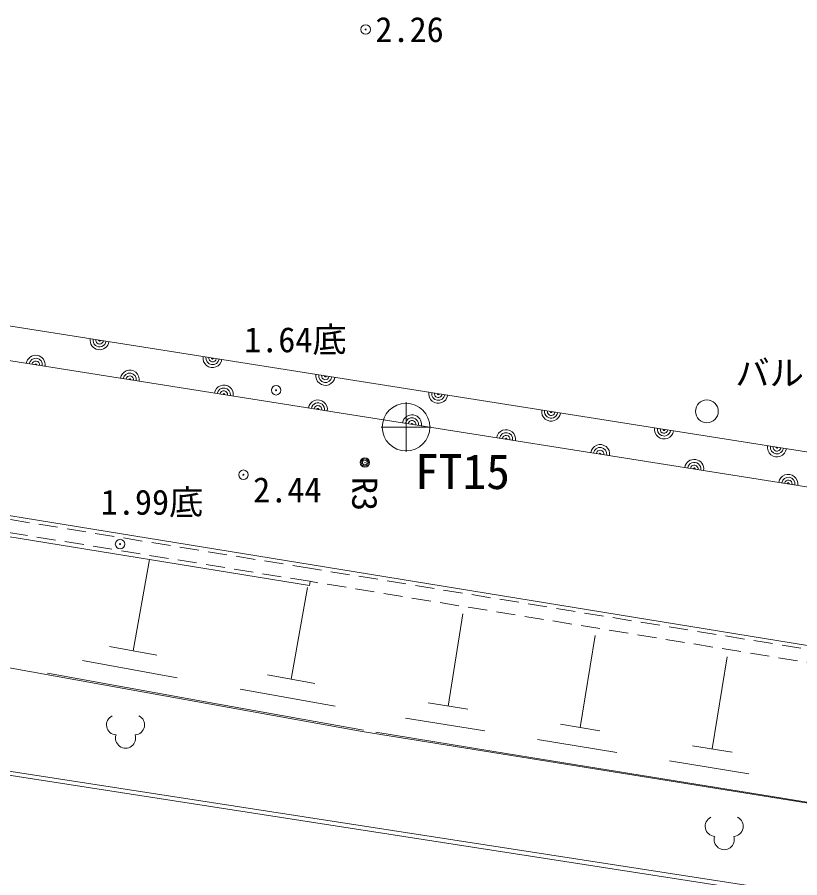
# Model space of a CAD drawing. Units: millimetres, scale not verified. Extents: x -75890393 to -75489893, y -146986278 to -146709278.
# Drawn here: x -75763413 to -75742872, y -146927461 to -146904879 of the extents above; entities that cross this region are included whole.
import ezdxf
from ezdxf.enums import TextEntityAlignment as Align

# ---------------------------------------------------------------- set-up
doc = ezdxf.new("R2010")
doc.units = ezdxf.units.MM
doc.header["$LTSCALE"] = 500
doc.header["$PDMODE"] = 32
doc.header["$PDSIZE"] = 250
doc.linetypes.add('USER7', pattern=[1.5, 1, -0.5])
for name, color, linetype, lineweight in [('S-SUV', 171, 'Continuous', 13), ('S-SUV-BMK', 1, 'Continuous', 13), ('S-SUV-SRVR', 4, 'Continuous', 13)]:
    doc.layers.add(name, color=color, linetype=linetype, lineweight=lineweight)
doc.styles.add('ＭＳ ゴシック', font='')
doc.styles.get('ＭＳ ゴシック').set_extended_font_data('MS Gothic')

msp = doc.modelspace()

# ---------------------------------------------------------------- linework, layer by layer
at = {"layer": 'S-SUV'}
for p, q in [((-75800943.4, -146907081.6), (-75724521.4, -146919159.6)), ((-75724719.9, -146920039.1), (-75801137.4, -146907962.1)), ((-75753207.9, -146914983.6), (-75753207.9, -146916286.6)), ((-75752556.4, -146915635.1), (-75753859.9, -146915635.1))]:
    msp.add_line(p, q, dxfattribs=at)
at = {"layer": 'S-SUV', "color": 7}
for p, q in [((-75760371.7, -146921506.3), (-75759938.1, -146919106.4)), ((-75756225.1, -146922251.8), (-75755789.8, -146919842.9)), ((-75755742.5, -146919791.2), (-75755725.1, -146919684.3)), ((-75752105.4, -146922955.8), (-75751713.5, -146920535)), ((-75748636.6, -146923518), (-75748245, -146921098.9)), ((-75760992.8, -146921394), (-75759750.6, -146921618.5)), ((-75745170.2, -146924079.8), (-75744778.9, -146921662.5)), ((-75761700.7, -146921761.8), (-75759216.2, -146922210.7)), ((-75762615.6, -146922092.1), (-75758474.7, -146922840.3)), ((-75756847.7, -146922139.3), (-75755602.4, -146922364.3)), ((-75757557.5, -146922508.6), (-75755066.8, -146922958.6)), ((-75758474.7, -146922840.3), (-75754323.6, -146923590.4)), ((-75752625.9, -146922871.5), (-75751584.8, -146923040)), ((-75753224.7, -146923271.4), (-75751142.7, -146923608.4)), ((-75749156.7, -146923433.8), (-75748116.4, -146923602.2)), ((-75753997.1, -146923643.2), (-75750527, -146924204.9)), ((-75749755.2, -146923833.4), (-75747674.6, -146924170.2)), ((-75745690, -146923995.6), (-75744650.4, -146924163.9)), ((-75750527, -146924204.9), (-75747059.3, -146924766.2)), ((-75746288, -146924395), (-75744208.8, -146924731.5)), ((-75722004.6, -146931217.8), (-75764064.5, -146924705.3)), ((-75722076.5, -146931095.4), (-75763938, -146924613.6)), ((-75747059.3, -146924766.2), (-75743594, -146925327.2)), ((-75743594, -146925327.2), (-75740131.1, -146925887.7))]:
    msp.add_line(p, q, dxfattribs=at)
for points in [[(-75714807.4, -146931727.1), (-75715278.5, -146931603.3), (-75719346.6, -146930845.4), (-75721931.8, -146929518), (-75726408.5, -146928164.4), (-75739714.6, -146925974.8), (-75754354.7, -146923618.3), (-75763569, -146921957.5), (-75791184.4, -146918125.8), (-75801537.1, -146916212.7), (-75807460.9, -146914643.9), (-75813643.1, -146912531.2), (-75820868, -146909431.7), (-75824117.8, -146916794), (-75826823, -146923957.8), (-75830428.4, -146933149.9), (-75834989.9, -146944877)], [(-75579126.8, -146947693.5), (-75601731.6, -146946230.4), (-75667007.9, -146936957.2), (-75716752.9, -146927514.4), (-75725052.5, -146924233), (-75755672.8, -146919247), (-75802163.4, -146911693.9), (-75808512.2, -146909862.5)], [(-75755742.5, -146919791.2), (-75802283.8, -146912229.8), (-75808670.8, -146910387.5)]]:
    msp.add_lwpolyline(points, dxfattribs=at)
at = {"layer": 'S-SUV', "color": 7, "linetype": 'USER7'}
for points in [[(-75576055.6, -146947992.5), (-75601741.9, -146946329.9), (-75667024.3, -146937055.8), (-75716780.9, -146927610.9), (-75725079.2, -146924329.9), (-75755688.8, -146919345.7), (-75802185.4, -146911791.6), (-75808541.5, -146909958.2)], [(-75579155.2, -146948132.6), (-75601776.8, -146946668.4), (-75667079.9, -146937391.4), (-75716875.9, -146927938.9), (-75725170.1, -146924659.6), (-75755743.4, -146919681.3), (-75802260, -146912123.9), (-75808640.8, -146910283.4)]]:
    msp.add_lwpolyline(points, dxfattribs=at)
at = {"layer": 'S-SUV'}
msp.add_circle((-75745311.4, -146915220.6), 299.5, dxfattribs=at)
for centre, radius, start, end in [((-75761250.9, -146913354.6), 250, 171.01878, 351.01806), ((-75761250.9, -146913354.6), 173.5, 170.95499, 350.95499), ((-75761250.9, -146913354.6), 100, 171.07947, 351.07947), ((-75761250.9, -146913354.6), 25, 170.81777, 350.81935), ((-75762928.4, -146914000.6), 250, 351.02737, 171.02737), ((-75762928.4, -146914000.6), 173.5, 350.9553, 170.95467), ((-75762928.4, -146914000.6), 100, 351.07947, 171.07947), ((-75762928.4, -146914000.6), 25, 350.81856, 170.81856), ((-75758287.4, -146913823.1), 250, 171.02705, 351.02769), ((-75758287.4, -146913822.9), 173.5, 171.04865, 351.04865), ((-75758287.4, -146913822.9), 100, 170.93893, 350.93778), ((-75758287.4, -146913823.1), 25, 170.7274, 351.8699), ((-75760459.4, -146914390.6), 250, 351.02709, 171.02766), ((-75760459.4, -146914390.8), 173.5, 351.036, 171.036), ((-75760459.4, -146914390.8), 100, 350.93835, 170.93835), ((-75760459.4, -146914390.6), 25, 350.90972, 171.8699), ((-75755324.4, -146914291.1), 250, 171.02697, 351.02778), ((-75755324.4, -146914291.3), 173.5, 171.036, 351.036), ((-75755324.4, -146914291.3), 100, 170.93905, 350.93766), ((-75755324.4, -146914291.1), 25, 170.81856, 350.81856), ((-75757989.9, -146914781.1), 250, 351.02707, 171.02768), ((-75757989.9, -146914781.1), 173.5, 350.96842, 170.9673), ((-75757989.9, -146914781.1), 100, 351.07947, 171.07947), ((-75757989.9, -146914781.1), 25, 350.72879, 170.72601), ((-75752360.9, -146914759.6), 250, 171.02737, 351.02737), ((-75752360.9, -146914759.6), 173.5, 170.95551, 350.95446), ((-75752360.9, -146914759.6), 100, 171.07908, 351.07986), ((-75752360.9, -146914759.6), 25, 170.81777, 350.81935), ((-75755520.4, -146915171.1), 250, 351.02702, 171.02772), ((-75755520.5, -146915171.4), 173.5, 351.03578, 171.03578), ((-75755520.4, -146915171.1), 100, 350.77365, 171.10169), ((-75755520.4, -146915171.1), 25, 350.7274, 172.03039), ((-75753051.4, -146915561.6), 250, 351.01842, 171.01842), ((-75749397.9, -146915227.9), 250, 170.97056, 350.97106), ((-75749397.9, -146915227.8), 173.5, 171.03547, 351.03609), ((-75749397.9, -146915228.1), 100, 170.77366, 351.10169), ((-75749397.9, -146915228.1), 25, 170.72739, 352.03039), ((-75753051.4, -146915561.6), 173.5, 350.95499, 170.95499), ((-75753051.4, -146915561.6), 100, 351.07892, 171.08002), ((-75753051.4, -146915561.6), 25, 350.81992, 170.8172), ((-75750581.9, -146915951.6), 250, 351.02709, 171.02766), ((-75750581.9, -146915951.8), 173.5, 351.04922, 171.04808), ((-75746434.4, -146915696.1), 250, 171.02709, 351.02766), ((-75746434.5, -146915696.4), 173.5, 171.03545, 351.03611), ((-75746434.4, -146915696.1), 100, 171.08016, 351.07877), ((-75746434.4, -146915696.1), 25, 170.81856, 350.81856), ((-75750581.9, -146915951.8), 100, 350.93835, 170.93835), ((-75750581.9, -146915951.6), 25, 350.90972, 171.8699), ((-75748112.4, -146916342.1), 250, 351.02702, 171.02772), ((-75748112.4, -146916342.1), 173.5, 350.96786, 170.96786), ((-75748112.4, -146916342.1), 100, 351.07947, 171.07947), ((-75743471.4, -146916164.6), 250, 171.02737, 351.02737), ((-75743471.4, -146916164.4), 173.5, 171.04911, 351.04819), ((-75743471.4, -146916164.6), 100, 171.07947, 351.07947), ((-75743471.4, -146916164.6), 25, 170.81995, 350.81718), ((-75748112.4, -146916342.1), 25, 350.7274, 170.7274), ((-75745642.9, -146916732.1), 250, 351.01842, 171.01842), ((-75745643, -146916732.4), 173.5, 351.03533, 171.03622), ((-75745642.9, -146916732.1), 100, 350.77366, 171.10169), ((-75745642.9, -146916732.1), 25, 350.7274, 172.03039), ((-75743173.9, -146917122.6), 250, 351.02709, 171.02766), ((-75743173.9, -146917122.6), 173.5, 350.9553, 170.95467), ((-75743173.9, -146917122.6), 100, 351.07947, 171.07947), ((-75743173.9, -146917122.6), 25, 350.81701, 170.82011)]:
    msp.add_arc(centre, radius, start, end, dxfattribs=at)
at = {"layer": 'S-SUV', "color": 7}
for centre, radius, start, end in [((-75760806.5, -146923448.1), 262.8, 115.34618, 267.27369), ((-75760331.5, -146923448.1), 262.8, 272.72631, 64.65382), ((-75760569, -146923796.1), 264.2, 161.11931, 18.88069), ((-75745092.2, -146926110.8), 262.8, 115.34618, 267.27369), ((-75744617.2, -146926110.8), 262.8, 272.72631, 64.65382), ((-75744854.7, -146926458.8), 264.2, 161.11931, 18.88069)]:
    msp.add_arc(centre, radius, start, end, dxfattribs=at)
at = {"layer": 'S-SUV-BMK'}
for radius in [125, 93.8, 62.5]:
    msp.add_circle((-75754288.1, -146916564.3), radius, dxfattribs=at)
msp.add_point((-75754288.1, -146916564.3), dxfattribs=at)
at = {"layer": 'S-SUV-SRVR', "color": 6}
for p, q in [((-75753207.5, -146916260.3), (-75753207.5, -146915010.3)), ((-75753832.5, -146915635.3), (-75752582.5, -146915635.3))]:
    msp.add_line(p, q, dxfattribs=at)
at = {"layer": 'S-SUV-SRVR'}
for centre, radius in [((-75754267.2, -146905201.3), 12.5), ((-75754267.2, -146905201.3), 9.38), ((-75754267.2, -146905201.3), 6.25), ((-75756617.8, -146914667.2), 12.5), ((-75756617.8, -146914667.2), 12.5), ((-75756617.8, -146914667.2), 9.38), ((-75756617.8, -146914667.2), 6.25), ((-75757474.4, -146916884.6), 12.5), ((-75757474.4, -146916884.6), 12.5), ((-75757474.4, -146916884.6), 9.38), ((-75757474.4, -146916884.6), 6.25), ((-75760713.3, -146918704.3), 12.5), ((-75760713.3, -146918704.3), 12.5), ((-75760713.3, -146918704.3), 9.38), ((-75760713.3, -146918704.3), 6.25)]:
    msp.add_circle(centre, radius, dxfattribs=at)
at = {"layer": 'S-SUV-SRVR', "color": 6}
msp.add_circle((-75753207.5, -146915635.3), 625, dxfattribs=at)
at = {"layer": 'S-SUV-SRVR'}
for p in [(-75754267.2, -146905201.3), (-75756617.8, -146914667.2), (-75757474.4, -146916884.6), (-75760713.3, -146918704.3)]:
    msp.add_point(p, dxfattribs=at)

# ---------------------------------------------------------------- texts
at = {"layer": 'S-SUV', "style": 'ＭＳ ゴシック'}
msp.add_text('バルブ', height=659.8, dxfattribs=at).set_placement((-75744563.9, -146914740.6), align=Align.BOTTOM_LEFT)
at = {"layer": 'S-SUV-BMK', "style": 'ＭＳ ゴシック'}
msp.add_text('R3', height=659.8, rotation=269.895, dxfattribs=at).set_placement((-75754288.8, -146916939.3), align=Align.MIDDLE_LEFT)
at = {"layer": 'S-SUV-SRVR', "style": 'ＭＳ ゴシック'}
msp.add_text('2.26', height=659.8, dxfattribs=at).set_placement((-75754012.2, -146905201.3), align=Align.MIDDLE_LEFT)
msp.add_text('1.64底', height=659.8, dxfattribs=at).set_placement((-75757458.8, -146913868.9), align=Align.BOTTOM_LEFT)
at = {"layer": 'S-SUV-SRVR', "color": 6, "style": 'ＭＳ ゴシック'}
msp.add_text('FT15', height=916.4, dxfattribs=at).set_placement((-75751726, -146917535.6), align=Align.BOTTOM_CENTER)
at = {"layer": 'S-SUV-SRVR', "style": 'ＭＳ ゴシック'}
msp.add_text('2.44', height=659.8, dxfattribs=at).set_placement((-75757220.1, -146916949.5), align=Align.TOP_LEFT)
msp.add_text('1.99底', height=659.8, dxfattribs=at).set_placement((-75759874.2, -146917273.7), align=Align.TOP_CENTER)

doc.saveas('drawing.dxf')
